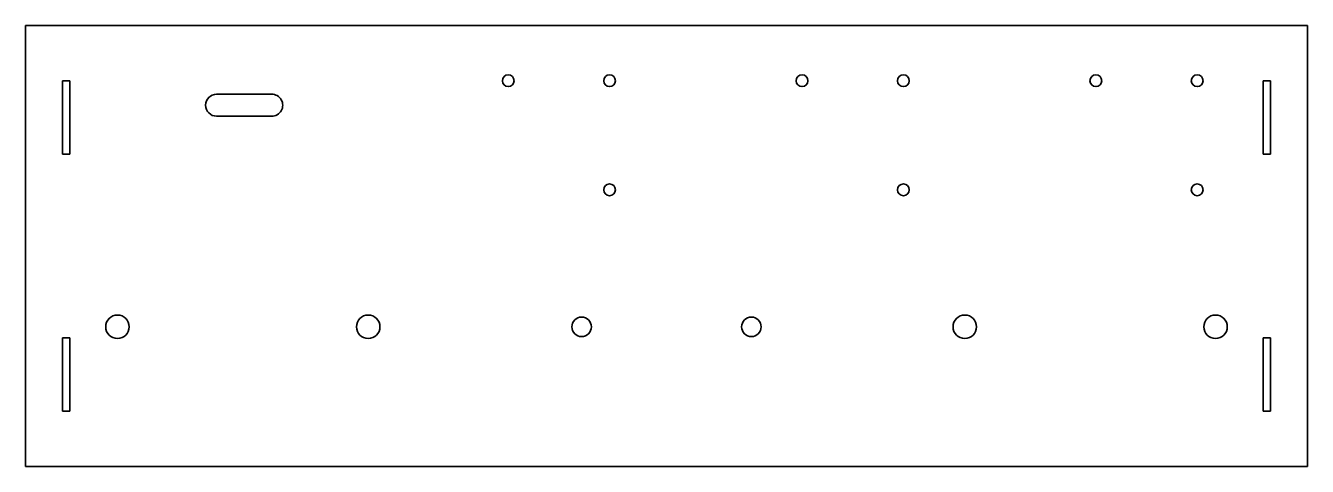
# Model space of a CAD drawing. Extents: x 36 to 384, y 88 to 208.
import ezdxf

# ---------------------------------------------------------------- set-up
doc = ezdxf.new("R2010")
doc.units = 0

msp = doc.modelspace()

# ---------------------------------------------------------------- linework, layer by layer
at = {"color": 7, "lineweight": 35}
for p, q in [((35.5, 88.5), (35.5, 208.5)), ((384.5, 208.5), (35.5, 208.5)), ((384.5, 208.5), (384.5, 88.5)), ((45.5, 193.5), (47.5, 193.5)), ((45.5, 193.5), (45.5, 173.5)), ((47.5, 173.5), (47.5, 193.5)), ((374.5, 193.5), (372.5, 193.5)), ((372.5, 173.5), (372.5, 193.5)), ((374.5, 193.5), (374.5, 173.5)), ((87.5, 189.839996), (102.5, 189.839996)), ((102.5, 183.839996), (87.5, 183.839996)), ((47.5, 173.5), (45.5, 173.5)), ((372.5, 173.5), (374.5, 173.5)), ((45.5, 103.5), (45.5, 123.5)), ((47.5, 123.5), (45.5, 123.5)), ((47.5, 123.5), (47.5, 103.5)), ((372.5, 123.5), (374.5, 123.5)), ((372.5, 123.5), (372.5, 103.5)), ((374.5, 103.5), (374.5, 123.5)), ((45.5, 103.5), (47.5, 103.5)), ((374.5, 103.5), (372.5, 103.5)), ((35.5, 88.5), (384.5, 88.5))]:
    msp.add_line(p, q, dxfattribs=at)
for centre, radius in [((166.910004, 193.5), 1.6), ((194.5, 193.5), 1.6), ((246.910004, 193.5), 1.6), ((274.5, 193.5), 1.6), ((326.910004, 193.5), 1.6), ((354.5, 193.5), 1.6), ((194.5, 163.800003), 1.6), ((274.5, 163.800003), 1.6), ((354.5, 163.800003), 1.6), ((60.5, 126.5), 3.2), ((128.774994, 126.5), 3.2), ((186.884995, 126.5), 2.65), ((233.115005, 126.5), 2.65), ((291.225006, 126.5), 3.2), ((359.5, 126.5), 3.2)]:
    msp.add_circle(centre, radius, dxfattribs=at)
for centre, start, end in [((87.5, 186.839996), 90.000003, 269.999997), ((102.5, 186.839996), 269.999997, 90.000003)]:
    msp.add_arc(centre, 3, start, end, dxfattribs=at)

doc.saveas('drawing.dxf')
